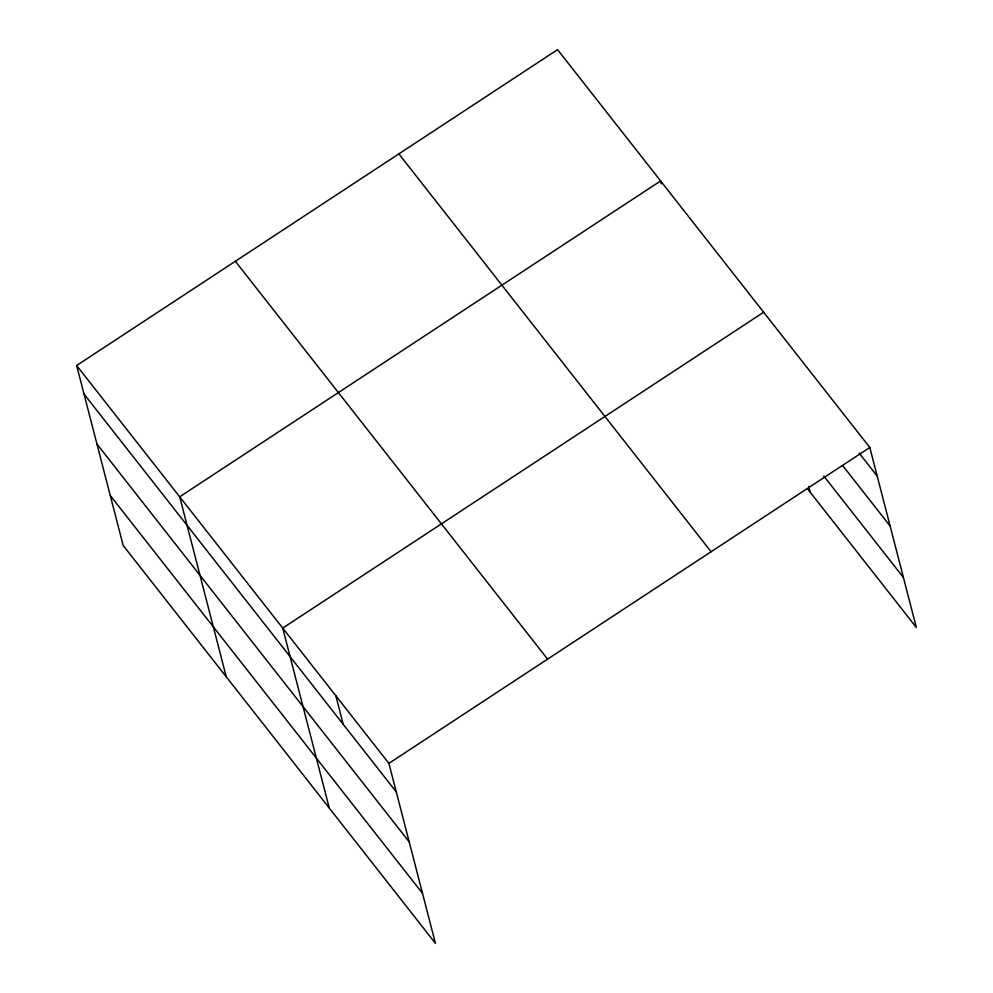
<?xml version="1.0" encoding="UTF-8"?>
<svg xmlns="http://www.w3.org/2000/svg" width="993" height="993" viewBox="0 0 993 993"><rect width="100%" height="100%" fill="white"/><g stroke="black" fill="none" stroke-linecap="round" stroke-linejoin="round"><path stroke-width="1.49" d="M76.647 365.523L388.896 763.369L435.443 943.35L123.194 545.505L76.647 365.523L557.557 49.65L869.806 447.495L916.353 627.477L807.321 488.568M763.642 312.236L282.732 628.097L329.279 808.079M388.896 763.369L869.806 447.495M859.181 453.106L877.191 476.057M842.722 465.63L890.113 526.029M823.805 476.057L903.431 577.504M398.863 153.89L711.1 551.736M235.353 261.283L547.59 659.129M84.033 394.072L396.281 791.93M96.954 444.045L409.203 841.89M110.273 495.532L422.521 893.377M808.662 486.334L810.189 492.205M661.338 183.792L660.606 180.937L179.696 496.81L226.243 676.792M335.808 695.733L343.193 724.294"/></g></svg>
